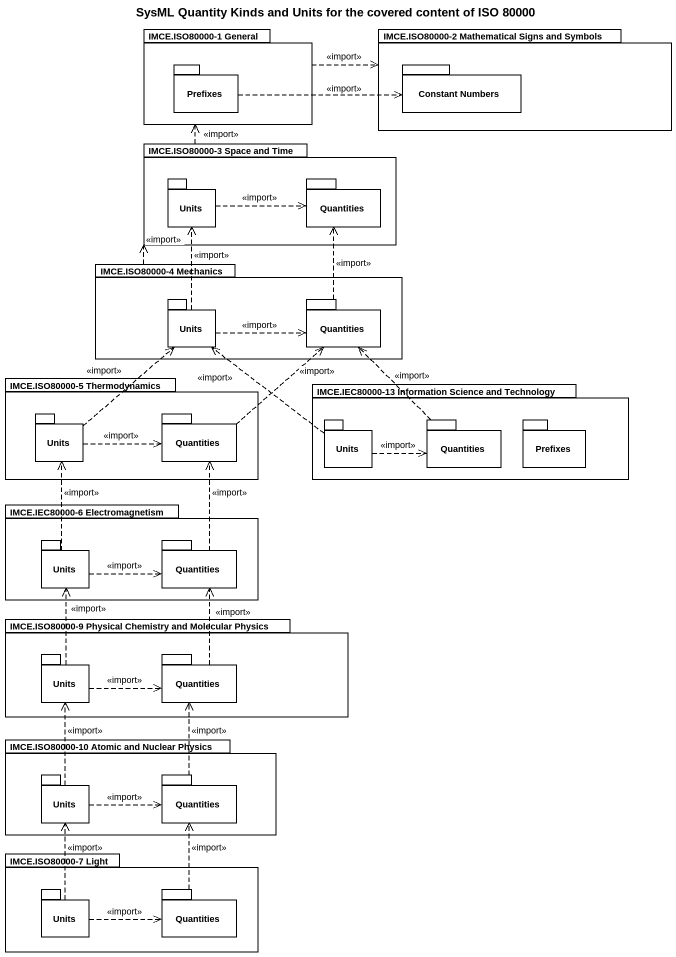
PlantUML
@startuml
title SysML Quantity Kinds and Units for the covered content of ISO 80000
package "IMCE.ISO80000-1 General" as IMCE_ISO80000_1_General {
  package Prefixes {
  }
}
package "IMCE.ISO80000-2 Mathematical Signs and Symbols" as IMCE_ISO80000_2 {
  package "Constant Numbers" as Constant_Numbers {
  }
}
package "IMCE.ISO80000-3 Space and Time" as IMCE_ISO80000_3_Space_and {
  package Units {
  }
  package Quantities {
  }
}
package "IMCE.ISO80000-4 Mechanics" as IMCE_ISO80000_4_Mechanics {
  package "Units" as Units_2 {
  }
  package "Quantities" as Quantities_2 {
  }
}
package "IMCE.ISO80000-5 Thermodynamics" as IMCE_ISO80000_5 {
  package "Units" as Units_3 {
  }
  package "Quantities" as Quantities_3 {
  }
}
package "IMCE.IEC80000-13 Information Science and Technology" as IMCE_IEC80000_13 {
  package "Units" as Units_4 {
  }
  package "Quantities" as Quantities_4 {
  }
  package "Prefixes" as Prefixes_2 {
  }
}
package "IMCE.IEC80000-6 Electromagnetism" as IMCE_IEC80000_6 {
  package "Units" as Units_5 {
  }
  package "Quantities" as Quantities_5 {
  }
}
package "IMCE.ISO80000-9 Physical Chemistry and Molecular Physics" as IMCE_ISO80000_9_Physical {
  package "Units" as Units_6 {
  }
  package "Quantities" as Quantities_6 {
  }
}
package "IMCE.ISO80000-10 Atomic and Nuclear Physics" as IMCE_ISO80000_10_Atomic_and {
  package "Units" as Units_7 {
  }
  package "Quantities" as Quantities_7 {
  }
}
package "IMCE.ISO80000-7 Light" as IMCE_ISO80000_7_Light {
  package "Units" as Units_8 {
  }
  package "Quantities" as Quantities_8 {
  }
}
IMCE_ISO80000_1_General .right.> IMCE_ISO80000_2 : <<import>>
Prefixes .right.> Constant_Numbers : <<import>>
IMCE_ISO80000_3_Space_and .up.> IMCE_ISO80000_1_General : <<import>>
Units .right.> Quantities : <<import>>
IMCE_ISO80000_4_Mechanics .up.> IMCE_ISO80000_3_Space_and : <<import>>
Units_2 .up.> Units : <<import>>
Units_2 .right.> Quantities_2 : <<import>>
Quantities_2 .up.> Quantities : <<import>>
Units_3 .up.> Units_2 : <<import>>
Units_3 .right.> Quantities_3 : <<import>>
Quantities_3 .up.> Quantities_2 : <<import>>
Units_4 .up.> Units_2 : <<import>>
Units_4 .right.> Quantities_4 : <<import>>
Quantities_4 .up.> Quantities_2 : <<import>>
Units_5 .up.> Units_3 : <<import>>
Units_5 .right.> Quantities_5 : <<import>>
Quantities_5 .up.> Quantities_3 : <<import>>
Units_6 .up.> Units_5 : <<import>>
Units_6 .right.> Quantities_6 : <<import>>
Quantities_6 .up.> Quantities_5 : <<import>>
Units_7 .up.> Units_6 : <<import>>
Units_7 .right.> Quantities_7 : <<import>>
Quantities_7 .up.> Quantities_6 : <<import>>
Units_8 .up.> Units_7 : <<import>>
Units_8 .right.> Quantities_8 : <<import>>
Quantities_8 .up.> Quantities_7 : <<import>>
@enduml
